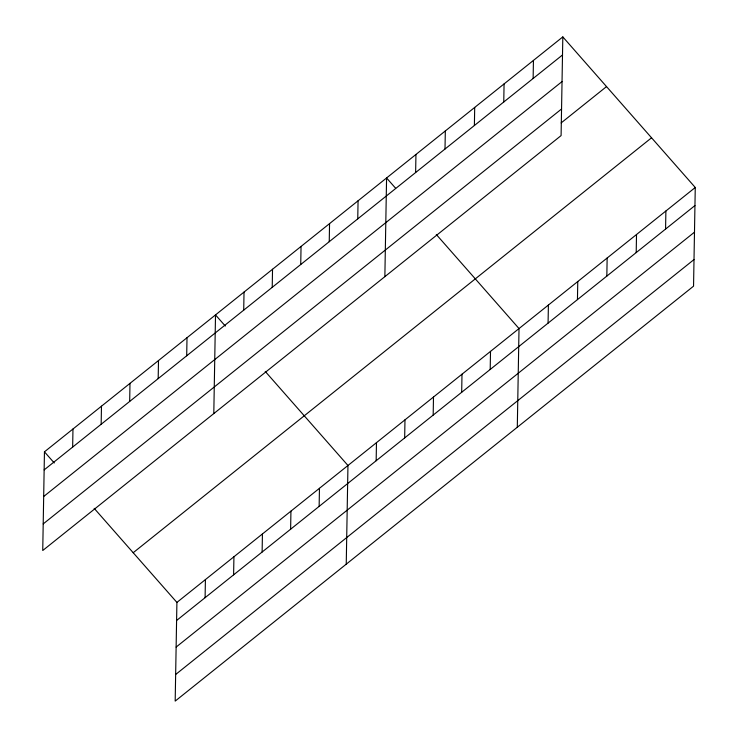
<?xml version="1.0" encoding="UTF-8"?>
<svg xmlns="http://www.w3.org/2000/svg" width="738" height="738" viewBox="0 0 738 738"><rect width="100%" height="100%" fill="white"/><g stroke="black" fill="none" stroke-linecap="round" stroke-linejoin="round"><path stroke-width="1.11" d="M44.455 451.831L42.739 550.511L561.092 135.589L562.817 36.9L44.455 451.831L54.252 462.966M72.656 447.08L72.97 429.009M101.161 424.258L101.475 406.186M129.676 401.444L129.989 383.363M158.181 378.622L158.495 360.541M94.169 508.344L176.908 602.411L175.183 701.1L693.545 286.169L695.261 187.489L562.817 36.9M186.696 355.799L187.009 337.718M205.099 597.669L205.413 579.588M213.799 413.594L215.514 314.905L225.311 326.039M233.605 574.847L233.928 556.766M243.715 310.154L244.029 292.082M262.119 552.024L262.433 533.952M272.221 287.331L272.534 269.259M290.624 529.201L290.938 511.13M300.735 264.518L301.049 246.437M319.139 506.379L319.453 488.307M329.24 241.695L329.554 223.614M346.242 564.173L347.958 465.484L265.228 371.417M357.755 218.872L358.068 200.801M376.159 460.743L376.472 442.662M384.858 276.667L386.574 177.978L395.623 188.255M404.664 437.92L404.978 419.848M415.632 172.535L415.946 154.463M433.178 415.097L433.492 397.026M445.005 149.03L445.328 130.949M461.684 392.275L461.997 374.203M474.386 125.515L474.7 107.434M490.198 369.452L490.512 351.38M503.759 102.001L504.072 83.929M517.301 427.247L519.017 328.558L436.287 234.49M533.131 78.486L533.445 60.415M548.076 323.124L548.399 305.043M577.448 299.61L577.771 281.538M606.83 276.095L607.143 258.023M636.202 252.59L636.516 234.509M665.575 229.075L665.888 210.994M44.142 469.903L562.504 54.972M43.68 496.508L562.042 81.577M43.201 523.915L561.563 108.984M561.129 122.932L606.525 86.595M133.2 552.716L651.553 137.794M176.908 602.411L695.261 187.489M176.585 620.492L694.947 205.561M176.124 647.088L694.486 232.166M175.644 674.495L694.006 259.573"/></g></svg>
